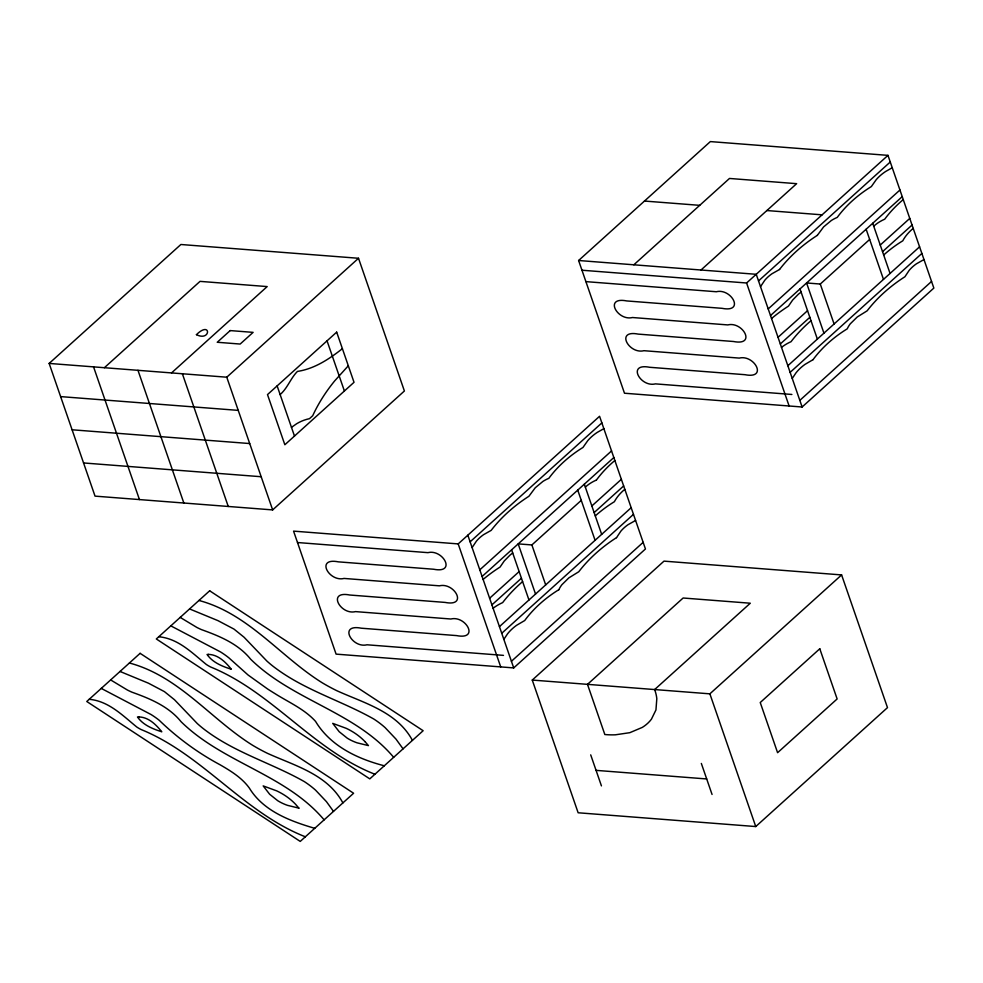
<?xml version="1.0" encoding="UTF-8"?>
<svg xmlns="http://www.w3.org/2000/svg" width="983" height="983" viewBox="0 0 983 983"><rect width="100%" height="100%" fill="white"/><g stroke="black" fill="none" stroke-linecap="round" stroke-linejoin="round"><path stroke-width="1.47" d="M472.11 547.592L476.411 541.129A33.373 24.833 -18.4 0 1 483.562 534.678L491.168 530.378A132.398 98.546 -18.4 0 1 528.915 496.268L535.231 487.789L542.935 481.4A30.62 22.793 -18.4 0 1 548.846 478.316A108.683 80.889 -18.4 0 1 582.968 447.462L587.859 440.519A40.07 29.822 -18.4 0 1 597.197 432.422L603.857 428.662M616.525 537.652L620.826 531.201A33.373 24.833 -18.4 0 1 627.977 524.738L635.583 520.449M760.51 286.68L764.811 280.216A33.373 24.833 -18.4 0 1 771.962 273.766L779.568 269.477M503.849 639.38L507.621 633.728A40.07 29.822 -18.4 0 1 516.53 625.348L524.701 620.543A108.683 80.889 -18.4 0 1 558.823 589.702M792.249 378.467L796.021 372.815A40.07 29.822 -18.4 0 1 804.93 364.435L813.101 359.643M817.328 235.379L823.631 226.889L831.335 220.499A30.62 22.793 -18.4 0 1 837.246 217.403A108.683 80.889 -18.4 0 1 871.368 186.561L876.258 179.619A40.07 29.822 -18.4 0 1 885.597 171.509L892.257 167.749M348.314 365.762L334.625 380.962A184.104 137.03 -18.4 0 0 312.717 415.711L309.485 418.66A31.161 23.199 -18.4 0 0 296.743 423.673L291.472 427.359M280.143 394.576C287.589 388.113 290.661 378.16 297.431 371.414C314.4 368.871 329.182 359.065 342.403 348.67M49.15 363.427L180.884 244.497L358.512 258.271L404.394 390.988L272.647 509.907L95.032 496.132L49.15 363.427L226.766 377.202L358.512 258.271M104.382 367.703L200.028 281.371L267.179 286.581L171.534 372.913M578.606 260.507L710.353 141.589L887.968 155.363L933.85 288.08L802.116 406.999L624.488 393.225L578.606 260.507L756.234 274.294L802.116 406.999M633.838 264.796L729.484 178.451L796.635 183.674L701.002 270.006M581.961 270.227L746.589 282.993L887.968 155.363M458.189 543.906L599.569 416.276L645.45 548.981L513.716 667.912L336.088 654.125L293.561 531.127L458.189 543.906L500.716 666.904M758.52 280.929L890.266 161.998M470.12 541.83L601.866 422.899M768.202 308.932L899.949 190.002M479.802 569.833L611.549 450.914M770.5 315.555L902.234 196.637M482.1 576.468L613.834 457.537M823.938 333.151L806.588 282.969L820.277 284.038L869.672 239.434M535.538 594.051L518.188 543.882L531.877 544.938L581.272 500.347M778.02 337.329L807.535 310.689M880.252 245.05L909.766 218.41M489.62 598.242L519.135 571.59M591.852 505.962L621.367 479.311M780.318 343.964L809.832 317.312M882.537 251.685L912.052 225.033M491.918 604.864L521.432 578.225M594.137 512.585L623.652 485.946M787.838 365.737L919.584 246.807M499.438 626.638L631.184 507.719M790.135 372.36L921.87 253.442M501.735 633.273L633.47 514.342M799.818 400.376L931.552 281.445M511.418 661.276L643.152 542.346M532.258 680.064L663.992 561.133L841.608 574.92L887.489 707.625L755.755 826.556L578.139 812.769L532.258 680.064L709.873 693.838L841.608 574.92M654.641 689.562L750.287 603.218L683.124 598.008L587.49 684.352L604.828 734.522A68.048 50.649 -18.4 0 0 615.346 734.817L629.82 732.679L642.329 727.383A29.257 21.773 -18.4 0 0 651.434 719.175L655.956 709.923L656.816 698.643A67.114 49.949 -18.4 0 0 654.629 689.562M923.983 259.549L916.377 263.837A33.373 24.833 -18.4 0 0 909.226 270.288L904.925 276.751A132.398 98.546 -18.4 0 0 867.141 310.825L857.25 316.981L850.27 323.837A30.62 22.793 -18.4 0 0 847.248 328.826A108.683 80.889 -18.4 0 0 813.064 359.631M644.479 201.048L699.712 205.336M766.863 210.546L822.095 214.835M585.905 281.63L716.337 291.742C731.377 287.97 745.323 312.926 722.075 308.33L626.724 300.933C603.476 296.338 617.422 321.306 632.462 317.521L727.813 324.918C742.841 321.146 756.787 346.102 733.539 341.506L638.188 334.109C614.94 329.514 628.887 354.482 643.926 350.698L739.277 358.095C754.317 354.322 768.264 379.278 745.016 374.695L649.665 367.286C626.417 362.702 640.363 387.658 655.403 383.874L791.88 394.466M60.614 396.604L238.242 410.378M72.091 429.78L249.707 443.554M83.555 462.956L261.183 476.73M297.505 542.53L427.937 552.655C442.977 548.87 456.923 573.839 433.675 569.243L338.324 561.846C315.076 557.25 329.022 582.219 344.062 578.434L439.413 585.831C454.441 582.047 468.399 607.015 445.139 602.419L349.788 595.022C326.54 590.427 340.487 615.395 355.527 611.61L450.878 619.007C465.917 615.223 479.864 640.191 456.616 635.596L361.265 628.198C338.017 623.603 351.963 648.571 367.003 644.787L503.48 655.378M596.079 770.365L706.691 778.954M158.742 636.763C178.144 638.495 192.029 652.835 206.258 664.422A54.126 40.291 -18.4 0 0 210.767 667.052C272.082 691.946 312.987 749.98 374.916 774.248M89.195 699.294C108.597 701.039 122.482 715.378 136.711 726.965A54.126 40.291 -18.4 0 0 141.22 729.583C202.535 754.489 243.44 812.511 305.357 836.791M384.292 765.782C357.345 758.802 330.362 745.974 315.543 721.375C304.349 709.013 288.719 702.329 274.871 693.556A484.201 360.392 -18.4 0 1 267.573 688.96L248.072 675.002L228.769 657.75A124.313 92.525 -18.4 0 0 220.61 651.987L170.809 625.864M314.744 828.325C290.132 821.088 263.383 811.11 249.363 788.096C241.929 777.799 230.894 771.028 220.081 764.786C197.804 752.831 177.382 737.84 159.221 720.281A124.313 92.525 -18.4 0 0 151.063 714.53L101.261 688.407M198.959 600.466C248.687 613.724 280.18 656.583 322.178 682.755A253.503 188.687 -18.4 0 0 336.923 690.754C364.349 703.201 396.985 711.741 412.43 740.383M129.4 662.997C179.139 676.267 210.62 719.114 252.631 745.286A253.503 188.687 -18.4 0 0 267.376 753.297C294.802 765.745 327.425 774.285 342.883 802.914M189.572 608.932L217.993 620.654L233.979 629.095L244.054 637.217L266.786 660.957A162.379 120.86 -18.4 0 0 276.026 668.501C305.799 690.558 341.949 700.965 373.859 719.065A130.592 97.194 -18.4 0 1 385.127 727.641L395.989 739.105L403.055 748.849M120.024 671.463L148.445 683.197L164.419 691.627L174.507 699.749L197.239 723.5A162.379 120.86 -18.4 0 0 206.479 731.033C236.252 753.089 272.389 763.496 304.312 781.596A130.592 97.194 -18.4 0 1 315.58 790.172L326.442 801.649L333.507 811.393M180.196 617.398L196.907 627.461A112.922 84.047 -18.4 0 0 201.478 629.624C219.701 636.161 238.181 643.754 250.702 659.261A227.638 169.432 -18.4 0 0 256.968 665.061C298.66 701.665 357.198 714.063 393.667 757.315M110.649 679.929L127.36 690.005A112.922 84.047 -18.4 0 0 131.919 692.167C150.153 698.692 168.634 706.298 181.155 721.805A227.638 169.432 -18.4 0 0 187.421 727.592C229.1 764.196 287.65 776.595 324.12 819.859M365.16 741.809L368.441 745.605L357.038 742.816A59.828 44.53 -18.4 0 1 347.282 738.184L339.172 731.696L332.721 723.365L346.225 728.329A87.389 65.038 -18.4 0 1 365.172 741.809M872.72 223.276L890.07 273.458M866.134 229.223L883.484 279.393M820.277 284.038L834.088 323.985M800.015 288.916L817.365 339.086M746.589 282.993L789.116 405.991M709.873 693.838L755.755 826.556M701.334 763.435L712.061 794.473M584.32 484.189L601.67 534.359M577.734 490.124L595.084 540.306M531.877 544.938L545.688 584.897M590.709 754.858L601.436 785.884M511.615 549.816L528.965 599.999M467.834 535.207L513.716 667.912M327.044 340.831L344.394 391.001M277.132 385.889L294.482 436.059M226.766 377.202L272.647 509.907M182.371 373.761L228.253 506.466M137.964 370.308L183.846 503.026M93.557 366.868L139.439 499.573M483.12 579.442A133.356 99.258 -18.4 0 1 500.077 567.044L504.254 560.949L509.993 555.125A33.103 24.636 -18.4 0 1 512.721 553.036M493.085 608.28A36.58 27.229 -18.4 0 1 502.645 602.604A132.238 98.435 -18.4 0 1 522.587 581.617M595.28 515.915A108.916 81.073 -18.4 0 1 614.375 501.711A41.95 31.223 -18.4 0 1 624.795 489.325M585.34 487.089A31.825 23.69 -18.4 0 1 596.325 480.097M596.362 480.122A108.449 80.729 -18.4 0 1 614.842 460.499M558.848 589.726A30.62 22.793 -18.4 0 1 561.871 584.75L568.85 577.881L578.766 571.75A132.398 98.546 -18.4 0 1 616.513 537.64M771.52 318.541A133.356 99.258 -18.4 0 1 788.464 306.131L792.654 300.048L798.393 294.212A33.103 24.636 -18.4 0 1 801.12 292.135M781.485 347.368A36.58 27.229 -18.4 0 1 791.045 341.691A132.238 98.435 -18.4 0 1 810.987 320.704M883.68 255.015A108.916 81.073 -18.4 0 1 902.775 240.81A41.95 31.223 -18.4 0 1 913.195 228.412M873.74 226.176A31.825 23.69 -18.4 0 1 884.725 219.184A108.449 80.729 -18.4 0 1 903.242 199.598M779.544 269.465A132.398 98.546 -18.4 0 1 817.315 235.367M196.428 334.662C211.062 341.998 211.308 320.114 196.428 334.662M230.182 330.583L217.243 342.268L240.159 344.05L253.11 332.365L230.182 330.583M336.678 332.131L267.499 394.588L284.849 444.758L354.027 382.301L336.678 332.131M140.114 653.326L86.762 701.493L300.233 841.411L353.597 793.244L140.114 653.326M209.662 590.795L156.309 638.962L369.792 778.88L423.145 730.713L209.662 590.795M819.785 648.768L760.24 702.526L777.59 752.695L837.135 698.95L819.785 648.768M208.519 654.395L207.032 654.457C212.647 662.53 222.293 666.4 231.349 669.251C225.66 662.161 218.214 654.666 208.519 654.395M138.972 716.939L137.485 716.988C143.1 725.073 152.746 728.931 161.79 731.794C156.113 724.704 148.654 717.209 138.972 716.939M298.893 808.137L287.491 805.347A59.828 44.53 -18.4 0 1 277.734 800.715L269.625 794.227L263.174 785.896L276.678 790.86A87.389 65.038 -18.4 0 1 295.625 804.34L298.893 808.137"/></g></svg>
